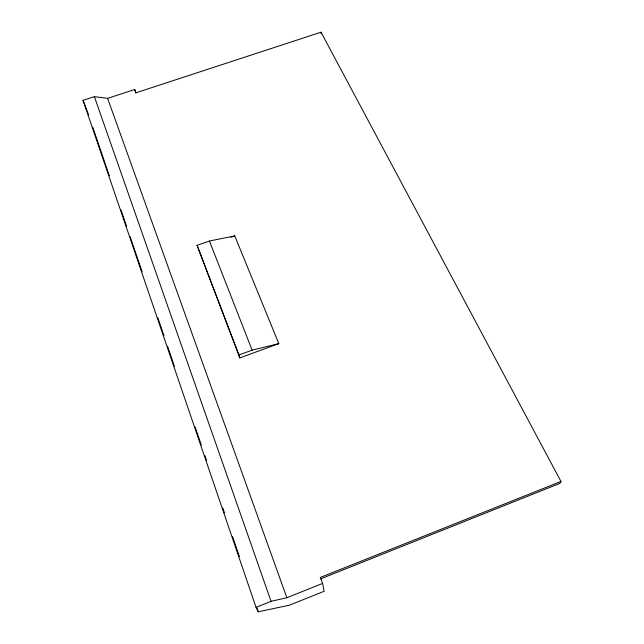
<?xml version="1.0" encoding="UTF-8"?>
<svg xmlns="http://www.w3.org/2000/svg" width="644" height="644" viewBox="0 0 644 644"><rect width="100%" height="100%" fill="white"/><g stroke="black" fill="none" stroke-linecap="round" stroke-linejoin="round"><path stroke-width="0.97" d="M560.972 481.454L559.95 483.362L320.623 578.867L320.342 577.435L560.972 481.454L321.026 32.2L135.965 92.792L134.709 89.492L107.596 98.355L94.37 96.632L83.028 100.335L256.03 607.332L258.268 611.8L289.486 605.167L324.117 591.289L322.62 583.424L320.342 577.435M256.03 607.332L271.06 601.327L286.862 597.713L322.62 583.424M239.809 357.919L238.996 354.957L252.126 350.151L278.812 343.638L234.754 235.905L209.421 241.033L197.08 245.348L239.809 357.919L278.812 343.638M230.995 237.225L234.754 235.905M209.421 241.033L252.126 350.151M83.028 100.335L87.198 110.993M197.08 245.348L238.996 354.957M107.596 98.355L286.862 597.713M94.37 96.632L271.06 601.327M87.528 111.943L88.502 114.801M92.728 127.182L109.319 175.74M121.024 210.008L126.554 226.197M130.128 236.67L142.163 271.897M157.772 317.597L163.954 335.693M167.529 346.166L174.363 366.154M195.18 427.093L201.355 445.181M204.937 455.654L206.563 460.412M222.824 508.019L224.45 512.785M232.581 536.581L239.407 556.577M256.972 607.992L258.268 611.8M134.709 89.492L135.868 93.147M321.026 32.2L321.123 33.826"/></g></svg>
